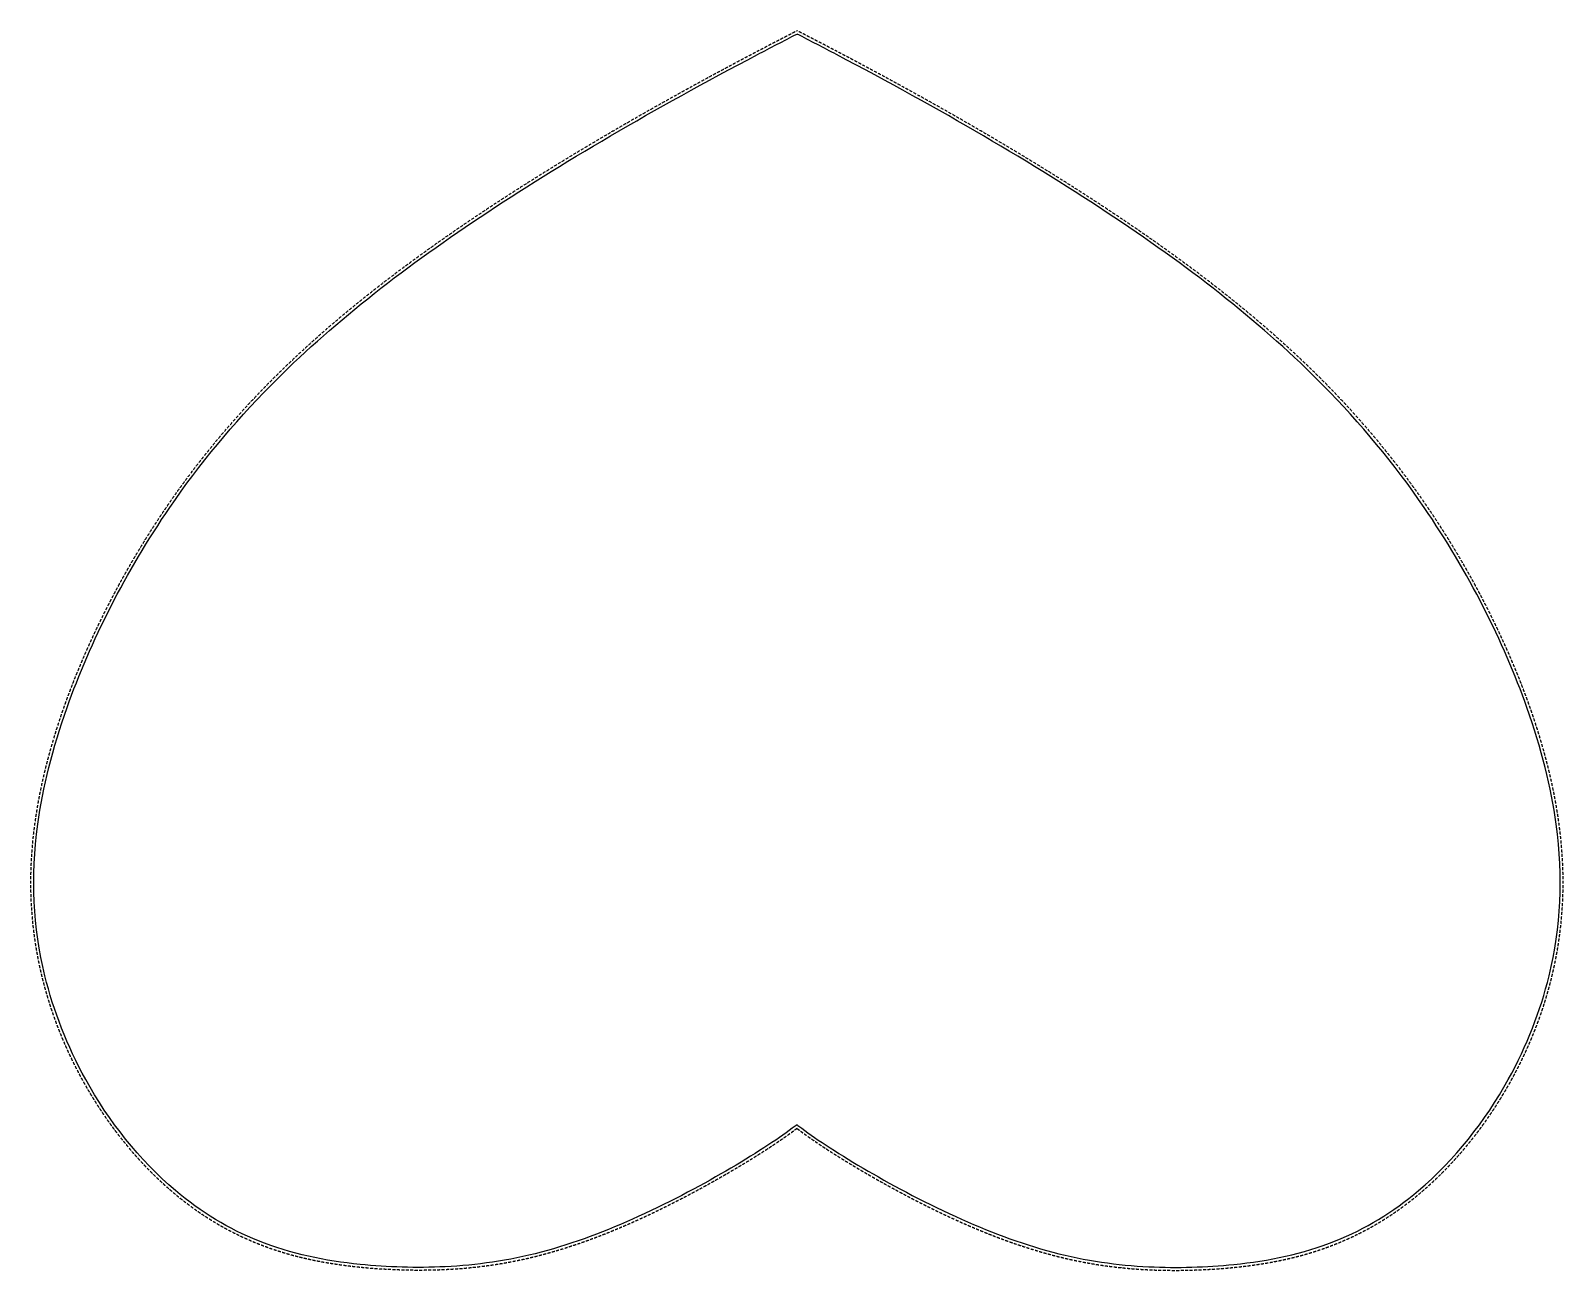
# Model space of a CAD drawing. Header units: millimetres. Extents: x -128 to 128, y -99 to 108.
import ezdxf

# ---------------------------------------------------------------- set-up
doc = ezdxf.new("R2010")
doc.units = ezdxf.units.MM
doc.linetypes.add('DASHED', pattern=[0.75, 0.5, -0.25])
doc.layers.get('0').update_dxf_attribs({"linetype": 'CONTINUOUS'})

msp = doc.modelspace()

# ---------------------------------------------------------------- linework, layer by layer
for points in [[(0, -74.89), (-0.1, -74.97), (-0.2, -75.05), (-0.31, -75.12), (-2.77, -77.03), (-6.41, -79.42), (-11.09, -82.17), (-15.49, -84.76), (-20.83, -87.67), (-26.6, -90.3), (-31.85, -92.69), (-37.41, -94.81), (-42.87, -96.25), (-48.37, -97.7), (-53.76, -98.46), (-58.96, -98.7), (-63.84, -98.94), (-68.58, -98.78), (-73.24, -98.31), (-79.08, -97.73), (-84.81, -96.56), (-90.29, -94.36), (-95.21, -92.38), (-99.92, -89.55), (-104.21, -85.92), (-110.24, -80.83), (-115.4, -74.24), (-119.24, -67.32), (-122.37, -61.66), (-124.64, -55.81), (-126.07, -49.93), (-128.05, -41.75), (-128.47, -33.49), (-127.25, -24.51), (-126.42, -18.35), (-124.78, -11.82), (-122.36, -4.97), (-118.45, 6.05), (-112.51, 17.8), (-105.14, 28.56), (-100.14, 35.85), (-94.49, 42.67), (-88.22, 49.03), (-78.21, 59.17), (-66.58, 68.23), (-53.13, 77.22), (-39.5, 86.32), (-24, 95.34), (-6.64, 104.47), (-4.46, 105.62), (-2.24, 106.77), (0, 107.92)], [(0, -74.89), (0.1, -74.97), (0.2, -75.05), (0.31, -75.12), (2.77, -77.03), (6.41, -79.42), (11.09, -82.17), (15.49, -84.76), (20.83, -87.67), (26.6, -90.3), (31.85, -92.69), (37.41, -94.81), (42.87, -96.25), (48.37, -97.7), (53.76, -98.46), (58.96, -98.7), (63.84, -98.94), (68.58, -98.78), (73.24, -98.31), (79.08, -97.73), (84.81, -96.56), (90.29, -94.36), (95.21, -92.38), (99.92, -89.55), (104.21, -85.92), (110.24, -80.83), (115.4, -74.24), (119.24, -67.32), (122.37, -61.66), (124.64, -55.81), (126.07, -49.93), (128.05, -41.75), (128.47, -33.49), (127.25, -24.51), (126.42, -18.35), (124.78, -11.82), (122.36, -4.97), (118.45, 6.05), (112.51, 17.8), (105.14, 28.56), (100.14, 35.85), (94.49, 42.67), (88.22, 49.03), (78.21, 59.17), (66.58, 68.23), (53.13, 77.22), (39.5, 86.32), (24, 95.34), (6.64, 104.47), (4.46, 105.62), (2.24, 106.77), (0, 107.92)]]:
    msp.add_open_spline(points, degree=3, knots=[-0.002314, -0.002314, -0.002314, -0.002314, 0, 0, 0, 0.056762, 0.056762, 0.056762, 0.110079, 0.110079, 0.110079, 0.15864, 0.15864, 0.15864, 0.207663, 0.207663, 0.207663, 0.253666, 0.253666, 0.253666, 0.311456, 0.311456, 0.311456, 0.363321, 0.363321, 0.363321, 0.436111, 0.436111, 0.436111, 0.495598, 0.495598, 0.495598, 0.578248, 0.578248, 0.578248, 0.634969, 0.634969, 0.634969, 0.726226, 0.726226, 0.726226, 0.788089, 0.788089, 0.788089, 0.886847, 0.886847, 0.886847, 0.986971, 0.986971, 0.986971, 0.999573, 0.999573, 0.999573, 0.999573])
at = {"linetype": 'DASHED'}
for points in [[(0, -75.52), (-0.53, -75.93), (-1.67, -76.77), (-3.63, -78.15), (-6.75, -80.18), (-11.46, -83.02), (-16.94, -86.1), (-23.04, -89.26), (-29.6, -92.28), (-36.39, -94.93), (-43.23, -97.02), (-49.96, -98.43), (-56.51, -99.18), (-62.89, -99.41), (-69.12, -99.22), (-75.24, -98.7), (-81.27, -97.75), (-87.2, -96.2), (-92.97, -93.96), (-98.53, -90.95), (-103.79, -87.17), (-108.68, -82.69), (-113.13, -77.65), (-117.06, -72.19), (-120.43, -66.48), (-123.21, -60.62), (-125.39, -54.7), (-127, -48.74), (-128.04, -42.72), (-128.53, -36.62), (-128.46, -30.38), (-127.81, -23.93), (-126.58, -17.23), (-124.74, -10.25), (-122.31, -3.01), (-119.29, 4.41), (-115.73, 11.91), (-111.67, 19.37), (-107.15, 26.68), (-102.21, 33.73), (-96.85, 40.49), (-91.11, 46.93), (-84.97, 53.08), (-78.43, 58.98), (-71.48, 64.69), (-64.1, 70.27), (-56.29, 75.77), (-48.04, 81.23), (-39.35, 86.66), (-30.21, 92.1), (-20.62, 97.54), (-12.6, 101.91), (-6.38, 105.19), (-2.14, 107.38), (0, 108.48)], [(0, -75.52), (0.53, -75.93), (1.67, -76.77), (3.63, -78.15), (6.75, -80.18), (11.46, -83.02), (16.94, -86.1), (23.04, -89.26), (29.6, -92.28), (36.39, -94.93), (43.23, -97.02), (49.96, -98.43), (56.51, -99.18), (62.89, -99.41), (69.12, -99.22), (75.24, -98.7), (81.27, -97.75), (87.2, -96.2), (92.97, -93.96), (98.53, -90.95), (103.79, -87.17), (108.68, -82.69), (113.13, -77.65), (117.06, -72.19), (120.43, -66.48), (123.21, -60.62), (125.39, -54.7), (127, -48.74), (128.04, -42.72), (128.53, -36.62), (128.46, -30.38), (127.81, -23.93), (126.58, -17.23), (124.74, -10.25), (122.31, -3.01), (119.29, 4.41), (115.73, 11.91), (111.67, 19.37), (107.15, 26.68), (102.21, 33.73), (96.85, 40.49), (91.11, 46.93), (84.97, 53.08), (78.43, 58.98), (71.48, 64.69), (64.1, 70.27), (56.29, 75.77), (48.04, 81.23), (39.35, 86.66), (30.21, 92.1), (20.62, 97.54), (12.6, 101.91), (6.38, 105.19), (2.14, 107.38), (0, 108.48)]]:
    msp.add_open_spline(points, degree=5, dxfattribs=at)

doc.saveas('drawing.dxf')
